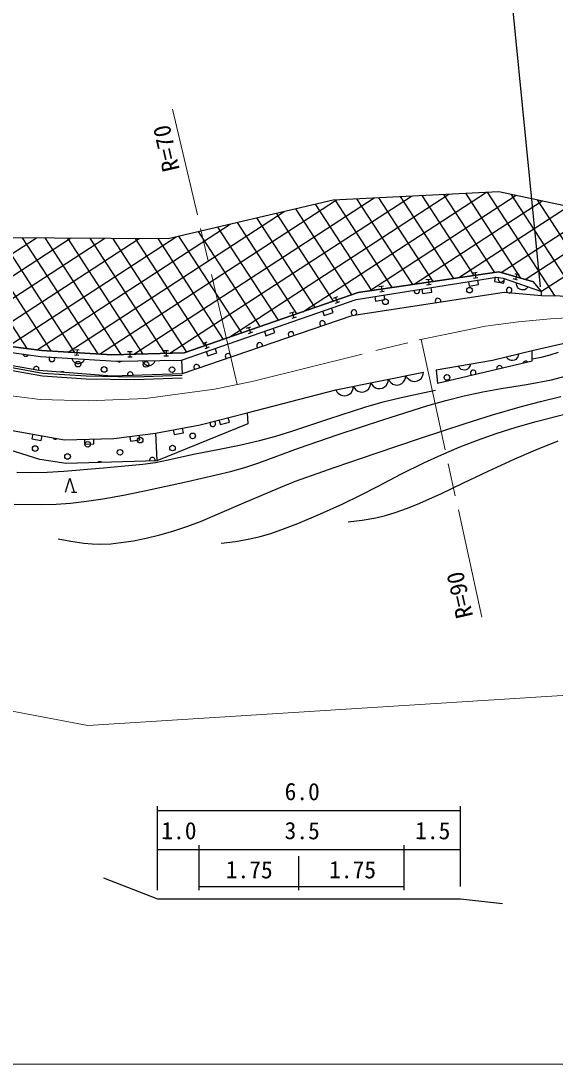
# Model space of a CAD drawing. Units: millimetres, scale not verified. Extents: x 40000 to 680000, y 20000 to 380000.
# Drawn here: x 198166 to 254884, y 205000 to 315690 of the extents above; entities that cross this region are included whole.
import ezdxf
from ezdxf.enums import TextEntityAlignment as Align

# ---------------------------------------------------------------- set-up
doc = ezdxf.new("R2010")
doc.units = ezdxf.units.MM
doc.header["$LTSCALE"] = 1000
doc.linetypes.add('CHAIN', pattern=[18.5, 12, -1.5, 3.5, -1.5])
for name, color, linetype, lineweight in [('M-BGD', 7, 'Continuous', 25), ('M-BMK', 2, 'CHAIN', 13), ('M-BMK-HTXT', 7, 'Continuous', 13), ('M-SUV', 7, 'Continuous', 13)]:
    doc.layers.add(name, color=color, linetype=linetype, lineweight=lineweight)
doc.styles.add('ＭＳ ゴシック', font='')
doc.styles.get('ＭＳ ゴシック').set_extended_font_data('MS Gothic')

msp = doc.modelspace()

# ---------------------------------------------------------------- linework, layer by layer
at = {"layer": 'M-BGD'}
for p, q in [((253330, 287479), (250059, 320298)), ((206531, 280337), (231680, 296705)), ((210169, 280318), (235655, 296906)), ((213789, 292582), (231315, 296686)), ((213991, 280420), (239630, 297107)), ((220240, 282101), (243605, 297308)), ((228101, 284831), (247580, 297508)), ((231315, 296686), (248900, 297575)), ((231498, 296696), (237550, 287398)), ((233808, 296812), (239727, 287718)), ((235174, 287048), (250745, 297182)), ((236119, 296929), (241905, 288039)), ((238429, 297046), (244082, 288360)), ((240739, 297163), (246260, 288681)), ((243049, 297280), (248437, 289001)), ((245360, 297396), (251223, 288387)), ((247670, 297513), (254848, 286484)), ((248900, 297575), (272825, 292480)), ((250195, 297299), (257269, 286430)), ((252966, 296709), (259690, 286377)), ((227338, 295755), (233278, 286628)), ((229408, 296240), (235372, 287077)), ((239913, 287746), (253508, 296594)), ((244652, 288444), (256271, 296006)), ((203189, 280548), (226113, 295468)), ((223196, 294785), (229385, 285276)), ((225267, 295270), (231331, 285952)), ((249162, 288992), (259033, 295417)), ((251688, 288251), (261796, 294829)), ((190509, 293677), (198808, 280926)), ((199892, 280789), (220386, 294127)), ((216984, 293331), (223546, 283249)), ((219055, 293815), (225492, 283925)), ((221125, 294300), (227438, 284601)), ((253438, 287003), (264558, 294241)), ((185259, 283197), (199816, 292671)), ((188089, 282652), (203447, 292648)), ((190919, 282108), (207079, 292625)), ((193279, 293088), (201365, 280664)), ((193754, 281566), (210710, 292602)), ((195100, 292701), (213789, 292582)), ((195921, 292696), (203854, 280506)), ((196823, 281178), (214659, 292786)), ((198317, 292680), (206343, 280349)), ((200713, 292665), (208773, 280281)), ((203109, 292650), (211119, 280344)), ((205505, 292635), (213464, 280406)), ((207902, 292620), (215760, 280545)), ((210298, 292604), (217707, 281221)), ((212694, 292589), (219653, 281897)), ((214913, 292846), (221599, 282573)), ((233977, 286871), (248899, 289070)), ((248899, 289070), (233977, 286871)), ((246129, 288965), (246607, 289035)), ((246368, 289000), (246456, 288406)), ((248899, 289070), (252592, 287985)), ((252592, 287985), (248899, 289070)), ((233756, 286132), (248671, 288514)), ((241155, 288232), (241633, 288302)), ((241394, 288267), (241482, 287674)), ((245691, 288038), (245770, 287545)), ((246695, 288442), (246217, 288371)), ((246758, 287702), (246679, 288196)), ((248533, 288540), (248442, 288048)), ((248442, 288048), (249425, 287866)), ((248671, 288514), (249378, 288384)), ((249378, 288384), (253447, 286993)), ((249425, 287866), (249516, 288358)), ((250893, 288171), (250429, 288307)), ((250598, 288883), (251062, 288747)), ((250830, 288815), (250661, 288239)), ((250795, 287741), (250798, 287898)), ((253447, 286993), (252592, 287985)), ((215518, 280461), (233977, 286871)), ((233977, 286871), (215518, 280461)), ((249456, 286865), (233300, 284403)), ((236181, 287499), (236659, 287570)), ((236746, 286976), (236269, 286906)), ((236420, 287534), (236507, 286941)), ((240720, 287244), (240799, 286750)), ((240799, 286750), (241786, 286908)), ((241721, 287709), (241243, 287638)), ((241786, 286908), (241707, 287402)), ((245770, 287545), (246758, 287702)), ((253447, 286515), (249456, 286865)), ((250828, 287596), (250795, 287741)), ((250902, 287420), (250828, 287596)), ((251012, 287300), (250902, 287420)), ((251142, 287207), (251012, 287300)), ((251332, 287142), (251142, 287207)), ((251492, 287136), (251332, 287142)), ((251652, 287163), (251492, 287136)), ((251815, 287259), (251652, 287163)), ((251930, 287353), (251815, 287259)), ((252028, 287478), (251930, 287353)), ((253447, 286515), (253447, 286993)), ((215235, 279704), (233756, 286132)), ((231343, 286274), (231799, 286432)), ((231996, 285866), (231540, 285707)), ((231571, 286353), (231768, 285786)), ((235748, 286450), (235827, 285956)), ((235827, 285956), (236815, 286114)), ((236815, 286114), (236736, 286608)), ((272790, 286087), (253447, 286515)), ((226728, 284671), (227184, 284830)), ((226956, 284751), (227153, 284184)), ((230197, 284896), (230361, 284424)), ((230361, 284424), (231306, 284752)), ((231306, 284752), (231142, 285224)), ((233300, 284403), (215276, 278246)), ((227381, 284263), (226925, 284105)), ((222113, 283069), (222570, 283227)), ((222767, 282661), (222310, 282502)), ((222342, 283148), (222538, 282581)), ((224023, 282754), (224187, 282281)), ((224187, 282281), (225132, 282609)), ((225132, 282609), (224968, 283082)), ((193688, 281575), (200401, 280725)), ((200401, 280725), (193688, 281575)), ((217499, 281466), (217955, 281625)), ((217727, 281545), (217924, 280979)), ((252457, 280704), (256926, 281736)), ((193737, 280977), (200266, 280094)), ((200266, 280094), (208275, 279581)), ((200401, 280725), (207816, 280256)), ((207816, 280256), (200401, 280725)), ((204331, 280175), (203849, 280206)), ((203887, 280805), (204369, 280774)), ((204128, 280790), (204090, 280191)), ((207816, 280256), (215518, 280461)), ((215518, 280461), (207816, 280256)), ((209492, 280600), (209975, 280613)), ((209734, 280607), (209750, 280007)), ((213343, 280703), (213826, 280716)), ((213842, 280116), (213359, 280103)), ((213585, 280709), (213601, 280110)), ((218152, 281058), (217696, 280899)), ((217850, 280611), (218014, 280139)), ((218014, 280139), (218958, 280467)), ((218958, 280467), (218795, 280939)), ((248239, 279702), (252457, 280704)), ((249797, 279919), (249715, 280053)), ((250917, 280054), (250830, 279887)), ((250964, 280196), (250917, 280054)), ((250980, 280353), (250964, 280196)), ((252457, 279596), (252457, 280704)), ((253405, 280007), (254340, 280251)), ((254340, 280251), (255239, 280553)), ((200083, 278595), (193234, 279788)), ((194121, 279162), (200456, 278018)), ((194174, 279457), (200492, 278316)), ((203661, 279726), (203622, 279879)), ((203731, 279595), (203661, 279726)), ((203848, 279444), (203731, 279595)), ((203986, 279357), (203848, 279444)), ((204135, 279302), (203986, 279357)), ((204336, 279289), (204135, 279302)), ((204492, 279325), (204336, 279289)), ((204640, 279393), (204492, 279325)), ((204772, 279528), (204640, 279393)), ((204858, 279650), (204772, 279528)), ((204919, 279796), (204858, 279650)), ((208275, 279581), (215235, 279704)), ((209991, 280013), (209508, 280001)), ((211157, 279482), (211105, 279631)), ((211237, 279357), (211157, 279482)), ((211366, 279216), (211237, 279357)), ((211511, 279140), (211366, 279216)), ((211664, 279098), (211511, 279140)), ((211866, 279101), (211664, 279098)), ((212018, 279149), (211866, 279101)), ((212159, 279230), (212018, 279149)), ((212280, 279375), (212159, 279230)), ((212356, 279503), (212280, 279375)), ((212405, 279654), (212356, 279503)), ((215235, 279704), (215276, 278246)), ((242245, 278670), (248239, 279702)), ((252457, 279596), (242412, 277229)), ((244675, 278937), (244601, 279076)), ((245801, 279002), (245704, 278840)), ((245856, 279140), (245801, 279002)), ((245882, 279297), (245856, 279140)), ((249902, 279813), (249797, 279919)), ((250059, 279703), (249902, 279813)), ((250216, 279661), (250059, 279703)), ((250375, 279652), (250216, 279661)), ((250571, 279698), (250375, 279652)), ((250709, 279778), (250571, 279698)), ((250830, 279887), (250709, 279778)), ((252457, 279821), (253405, 280007)), ((207865, 277979), (200083, 278595)), ((200456, 278018), (205091, 277717)), ((200492, 278316), (205103, 278016)), ((205103, 278016), (210210, 277938)), ((215276, 278246), (207865, 277979)), ((210210, 277938), (215280, 278111)), ((231599, 276535), (240898, 278430)), ((239007, 277822), (239038, 278051)), ((239038, 278051), (239152, 277851)), ((239152, 277851), (239300, 277693)), ((240658, 277756), (240797, 277998)), ((240797, 277998), (240867, 278201)), ((240867, 278201), (240898, 278430)), ((242245, 278670), (242412, 277229)), ((244773, 278825), (244675, 278937)), ((244922, 278706), (244773, 278825)), ((245076, 278653), (244922, 278706)), ((245234, 278634), (245076, 278653)), ((245433, 278668), (245234, 278634)), ((245576, 278739), (245433, 278668)), ((245704, 278840), (245576, 278739)), ((254498, 277592), (258179, 278595)), ((205091, 277717), (210213, 277639)), ((210213, 277639), (215289, 277812)), ((233428, 276685), (233459, 276914)), ((233459, 276914), (233572, 276715)), ((235078, 276620), (235218, 276861)), ((235218, 276861), (235288, 277064)), ((235288, 277064), (235319, 277293)), ((235319, 277293), (235432, 277094)), ((235432, 277094), (235581, 276935)), ((235581, 276935), (235804, 276767)), ((235804, 276767), (236031, 276697)), ((236264, 276672), (236552, 276731)), ((236552, 276731), (236756, 276845)), ((236756, 276845), (236938, 276998)), ((236938, 276998), (237078, 277240)), ((237078, 277240), (237148, 277443)), ((237148, 277443), (237179, 277672)), ((237179, 277672), (237292, 277472)), ((237292, 277472), (237440, 277314)), ((237440, 277314), (237663, 277146)), ((237663, 277146), (237891, 277076)), ((237891, 277076), (238123, 277051)), ((238123, 277051), (238412, 277110)), ((238412, 277110), (238616, 277224)), ((238616, 277224), (238798, 277377)), ((238798, 277377), (238937, 277619)), ((238937, 277619), (239007, 277822)), ((239300, 277693), (239523, 277525)), ((239523, 277525), (239750, 277455)), ((239750, 277455), (239983, 277430)), ((239983, 277430), (240271, 277489)), ((240271, 277489), (240476, 277603)), ((240476, 277603), (240658, 277756)), ((249161, 276699), (251839, 277117)), ((251839, 277117), (254498, 277592)), ((222190, 274100), (231599, 276535)), ((231599, 276535), (231713, 276336)), ((231713, 276336), (231861, 276177)), ((231861, 276177), (232084, 276010)), ((232084, 276010), (232311, 275940)), ((232311, 275940), (232544, 275914)), ((232544, 275914), (232832, 275973)), ((232832, 275973), (233037, 276087)), ((233037, 276087), (233219, 276241)), ((233219, 276241), (233358, 276482)), ((233358, 276482), (233428, 276685)), ((233572, 276715), (233721, 276556)), ((233721, 276556), (233944, 276388)), ((233944, 276388), (234171, 276319)), ((234171, 276319), (234404, 276293)), ((234404, 276293), (234692, 276352)), ((234692, 276352), (234896, 276466)), ((234896, 276466), (235078, 276620)), ((236031, 276697), (236264, 276672)), ((236644, 275254), (238524, 275716)), ((238524, 275716), (240357, 276124)), ((240357, 276124), (242195, 276514)), ((243295, 275417), (245243, 275906)), ((245243, 275906), (247196, 276332)), ((247196, 276332), (249161, 276699)), ((253321, 275316), (255498, 275837)), ((230854, 273478), (234787, 274736)), ((234787, 274736), (236644, 275254)), ((236594, 273366), (241362, 274871)), ((241362, 274871), (243295, 275417)), ((248243, 273880), (251168, 274739)), ((251168, 274739), (253321, 275316)), ((217207, 272825), (222190, 274100)), ((220307, 273102), (220183, 273586)), ((222190, 274100), (222260, 272918)), ((226939, 272162), (230854, 273478)), ((245346, 272966), (248243, 273880)), ((252869, 273198), (257702, 274417)), ((212472, 271945), (217207, 272825)), ((222260, 272918), (212595, 269024)), ((215423, 271985), (215331, 272476)), ((219214, 273339), (219338, 272854)), ((219338, 272854), (220307, 273102)), ((231858, 271808), (236594, 273366)), ((240601, 271401), (245346, 272966)), ((248634, 271900), (250738, 272576)), ((250738, 272576), (252869, 273198)), ((200165, 269140), (191419, 271881)), ((197053, 272252), (202793, 271228)), ((199431, 271828), (199343, 271336)), ((199343, 271336), (200328, 271160)), ((200328, 271160), (200415, 271652)), ((202793, 271228), (208022, 271388)), ((204908, 271293), (204923, 270793)), ((205923, 270824), (205907, 271324)), ((208022, 271388), (212472, 271945)), ((209751, 271604), (209813, 271108)), ((209813, 271108), (210805, 271232)), ((210805, 271232), (210743, 271728)), ((212472, 271944), (212595, 269024)), ((214348, 272293), (214439, 271802)), ((214439, 271802), (215423, 271985)), ((223501, 271159), (225223, 271630)), ((225223, 271630), (226939, 272162)), ((227640, 270338), (231858, 271808)), ((235869, 269830), (240601, 271401)), ((244706, 270445), (246655, 271199)), ((246655, 271199), (248634, 271900)), ((204923, 270793), (205923, 270824)), ((216501, 269713), (219241, 270252)), ((219241, 270252), (221379, 270676)), ((221379, 270676), (223501, 271159)), ((223440, 268810), (227640, 270338)), ((242808, 269645), (244706, 270445)), ((250520, 269176), (252841, 270174)), ((252841, 270174), (255196, 271121)), ((202993, 268723), (200165, 269140)), ((212595, 269024), (202993, 268723)), ((212458, 268850), (213788, 269119)), ((213788, 269119), (216501, 269713)), ((231530, 268349), (235869, 269830)), ((240943, 268795), (242808, 269645)), ((247786, 267929), (250520, 269176)), ((200960, 267824), (202727, 267923)), ((202727, 267923), (206931, 268253)), ((206931, 268253), (211128, 268643)), ((211128, 268643), (212458, 268850)), ((215858, 266823), (220425, 267885)), ((220425, 267885), (221941, 268318)), ((221941, 268318), (223440, 268810)), ((227209, 266810), (231530, 268349)), ((238500, 267581), (240943, 268795)), ((245085, 266631), (247786, 267929)), ((197736, 267815), (199194, 267785)), ((199194, 267785), (200960, 267824)), ((202922, 265679), (203380, 267176)), ((203380, 267176), (203837, 265679)), ((211275, 265820), (215858, 266823)), ((226812, 266647), (227209, 266810)), ((236096, 266320), (238500, 267581)), ((203526, 265679), (204126, 265679)), ((209075, 265364), (211275, 265820)), ((221820, 264550), (226424, 266487)), ((226424, 266487), (226812, 266647)), ((234235, 265354), (236096, 266320)), ((242814, 265547), (245085, 266631)), ((203421, 264534), (205141, 264720)), ((205141, 264720), (206864, 264967)), ((206864, 264967), (209075, 265364)), ((217236, 262586), (221820, 264550)), ((232358, 264447), (234235, 265354)), ((240522, 264519), (242814, 265547)), ((197461, 264428), (200428, 264385)), ((200428, 264385), (201926, 264429)), ((201926, 264429), (203421, 264534)), ((229988, 263386), (232358, 264447)), ((236882, 263208), (237905, 263515)), ((237905, 263515), (239223, 263989)), ((239223, 263989), (240522, 264519)), ((215786, 262043), (217236, 262586)), ((226144, 261816), (227585, 262377)), ((227585, 262377), (229988, 263386)), ((232930, 262522), (234399, 262712)), ((234399, 262712), (235855, 262962)), ((235855, 262962), (236882, 263208)), ((212904, 261151), (214316, 261556)), ((214316, 261556), (215786, 262043)), ((223583, 260993), (224695, 261317)), ((224695, 261317), (226144, 261816)), ((202125, 260737), (203473, 260470)), ((203473, 260470), (204836, 260262)), ((204836, 260262), (205739, 260187)), ((205739, 260187), (206656, 260171)), ((206656, 260171), (207715, 260219)), ((207715, 260219), (208784, 260329)), ((208784, 260329), (210135, 260537)), ((210135, 260537), (211483, 260806)), ((211483, 260806), (212904, 261151)), ((219426, 260267), (220943, 260466)), ((220943, 260466), (222458, 260726)), ((222458, 260726), (223583, 260993)), ((212667, 223444), (212667, 232354)), ((212667, 231898), (244855, 231898)), ((241950, 231898), (241894, 231866)), ((244855, 223840), (244855, 232354)), ((217110, 223444), (217110, 228224)), ((238867, 223444), (238867, 228224)), ((212667, 227770), (216211, 227770)), ((216211, 227770), (244855, 227770)), ((227691, 223444), (227691, 227049)), ((206953, 224759), (212667, 222538)), ((217111, 223840), (229155, 223840)), ((229155, 223840), (238867, 223840)), ((212667, 222538), (244855, 222538)), ((244855, 222538), (249293, 222056))]:
    msp.add_line(p, q, dxfattribs=at)
for centre in [(245797, 287116), (236867, 285888), (204236, 279266), (207007, 278703), (211447, 279244), (214218, 278681), (243400, 277854), (210833, 271210), (216405, 271657), (199689, 270315), (205261, 270762), (208694, 269916), (214266, 270364), (203122, 269469)]:
    msp.add_circle(centre, 298, dxfattribs=at)
for centre, start, end in [((249137, 288275), 139.24426, 328.63269), ((240207, 287047), 166.71979, 31.43469), ((250001, 287114), 272.90771, 257.07819), ((242456, 285957), 337.013, 220.31183), ((233527, 284729), 294.21057, 263.11426), ((230186, 283570), 332.08301, 245.64026), ((226846, 282410), 336.70361, 241.01965), ((223506, 281251), 341.0083, 236.71503), ((198692, 280393), 188.89532, 335.70285), ((220166, 280092), 345.07458, 232.64868), ((250129, 280448), 268.8042, 297.90668), ((199796, 278725), 334.76385, 185.4707), ((201464, 279830), 137.5191, 35.14709), ((208675, 279808), 228.4964, 313.53162), ((216826, 278933), 348.95605, 228.76721), ((248975, 278814), 5.99207, 200.52783), ((251762, 279294), 40.04553, 166.47437), ((202568, 278162), 47.55853, 123.38977), ((209779, 278140), 344.09161, 200.03296), ((246187, 278334), 328.53772, 237.98212), ((218545, 272951), 149.72382, 58.97491), ((201828, 271608), 213.1933, 306.58826), ((212127, 269071), 350.01794, 193.57635), ((206554, 268623), 46.95325, 136.64111)]:
    msp.add_arc(centre, 298, start, end, dxfattribs=at)
at = {"layer": 'M-BMK'}
for p, q in [((221132, 277104), (214275, 306335)), ((247502, 283312), (251012, 283772)), ((251012, 283772), (254386, 284089)), ((254386, 284089), (258474, 284327)), ((240437, 281843), (247502, 283312)), ((222739, 277438), (240437, 281843)), ((240651, 281888), (247104, 252416)), ((218730, 276604), (222739, 277438)), ((195057, 276167), (200216, 275532)), ((211388, 275612), (218730, 276604)), ((200216, 275532), (205355, 275374)), ((205355, 275374), (211388, 275612))]:
    msp.add_line(p, q, dxfattribs=at)
at = {"layer": 'M-BMK-HTXT'}
for p, q in [((152404, 250945), (205290, 240926)), ((205290, 240926), (277926, 245536))]:
    msp.add_line(p, q, dxfattribs=at)
at = {"layer": 'M-SUV'}
msp.add_line((40000, 205000), (579000, 205000), dxfattribs=at)

# ---------------------------------------------------------------- texts
at = {"layer": 'M-BGD', "style": 'ＭＳ ゴシック'}
for s, rotation, p in [('R=70', 102.8, (215572, 300052)), ('R=90', 102.8, (246728, 252660)), ('6.0', 359.7, (226155, 232465)), ('1.0', 359.7, (213068, 228321)), ('3.5', 359.7, (226155, 228321)), ('1.5', 359.7, (240015, 228321)), ('1.75', 359.7, (219908, 224177)), ('1.75', 359.7, (230879, 224177))]:
    msp.add_text(s, height=1833, rotation=rotation, dxfattribs=at).set_placement(p, align=Align.BOTTOM_LEFT)

doc.saveas('drawing.dxf')
